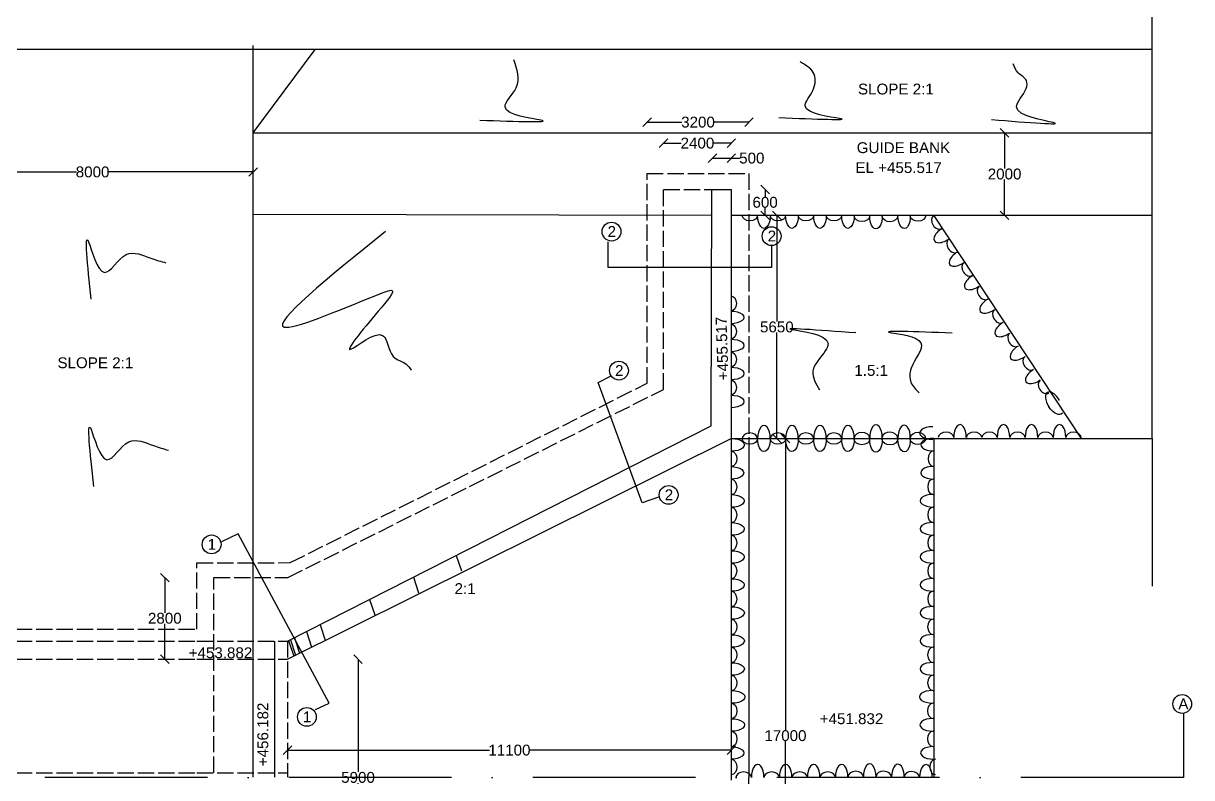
# Model space of a CAD drawing. Header units: millimetres. Extents: x 5124 to 6568637, y 2311 to 91879094.
# Drawn here: x 3671072 to 3683998, y 45941222 to 45949564 of the extents above; entities that cross this region are included whole.
import ezdxf

# ---------------------------------------------------------------- set-up
doc = ezdxf.new("R2010")
doc.units = ezdxf.units.MM
doc.header["$MEASUREMENT"] = 0
doc.linetypes.add('ACAD_ISO02W100', pattern=[15, 12, -3])
doc.linetypes.add('ACAD_ISO10W100', pattern=[18, 12, -3, 0, -3])
for name, color, linetype in [('DIMENSION', 7, 'Continuous'), ('DRAWING', 7, 'Continuous'), ('TEXT', 7, 'Continuous')]:
    doc.layers.add(name, color=color, linetype=linetype)
doc.styles.get("Standard").update_dxf_attribs({"font": 'arial.ttf', "height": 120})
doc.dimstyles.get("Standard").update_dxf_attribs({"dimtxt": 200, "dimasz": 110, "dimexe": 0.18, "dimexo": 0.0625, "dimgap": 0.09, "dimtad": 0, "dimtih": 1, "dimtoh": 1, "dimdec": 0, "dimzin": 0, "dimdsep": 46, "dimtxsty": 'Standard', "dimblk": 'OBLIQUE', "dimcen": 0.09, "dimse1": 1, "dimse2": 1, "dimadec": 0, "dimazin": 0, "dimtfac": 1, "dimtdec": 0, "dimtofl": 0, "dimtmove": 0, "dimatfit": 3, "dimfxl": 1, "dimtolj": 1, "dimtzin": 0, "dimarcsym": 0})

# ---------------------------------------------------------------- blocks, each defined once
blk = doc.blocks.new('_Oblique')
at = {"color": 0, "linetype": 'ByBlock', "lineweight": -2}
blk.add_line((-0.5, -0.5), (0.5, 0.5), dxfattribs=at)
blk = doc.blocks.new('*D159')
at = {"layer": 'Defpoints', "color": 0, "linetype": 'Continuous'}
for p in [(3670059, 45947920), (3673616, 45947920), (3673616, 45947920)]:
    blk.add_point(p, dxfattribs=at)
at = {"layer": 'DIMENSION', "color": 0, "linetype": 'Continuous', "lineweight": -2}
for p, q in [((3670059, 45947920), (3671659, 45947920)), ((3673616, 45947920), (3672017, 45947920))]:
    blk.add_line(p, q, dxfattribs=at)
at = {"layer": 'DIMENSION', "color": 0, "linetype": 'Continuous', "lineweight": -2, "xscale": 95, "yscale": 95, "zscale": 95, "rotation": 180}
blk.add_blockref('_Oblique', (3670059, 45947920), dxfattribs=at)
at = {"layer": 'DIMENSION', "color": 0, "linetype": 'Continuous', "lineweight": -2, "xscale": 95, "yscale": 95, "zscale": 95}
blk.add_blockref('_Oblique', (3673616, 45947920), dxfattribs=at)
at = {"layer": 'DIMENSION', "color": 0, "linetype": 'Continuous', "insert": (3671838, 45947920), "char_height": 120, "attachment_point": 5}
blk.add_mtext('\\A1;8000', dxfattribs=at)
blk = doc.blocks.new('*D167')
at = {"layer": 'Defpoints', "color": 0, "linetype": 'Continuous'}
for p in [(3673180, 45943434), (3672637, 45942532), (3673180, 45942532)]:
    blk.add_point(p, dxfattribs=at)
at = {"layer": 'DIMENSION', "color": 0, "linetype": 'Continuous', "lineweight": -2}
for p, q in [((3672637, 45943434), (3672637, 45943045)), ((3672637, 45942532), (3672637, 45942922))]:
    blk.add_line(p, q, dxfattribs=at)
at = {"layer": 'DIMENSION', "color": 0, "linetype": 'Continuous', "lineweight": -2, "xscale": 95, "yscale": 95, "zscale": 95}
for p, rotation in [((3672637, 45943434), 90), ((3672637, 45942532), 270)]:
    blk.add_blockref('_Oblique', p, dxfattribs=dict(at, rotation=rotation))
at = {"layer": 'DIMENSION', "color": 0, "linetype": 'Continuous', "insert": (3672637, 45942984), "char_height": 120, "attachment_point": 5}
blk.add_mtext('\\A1;2800', dxfattribs=at)
blk = doc.blocks.new('*D173')
at = {"layer": 'Defpoints', "color": 0, "linetype": 'Continuous'}
for p in [(3673995, 45942532), (3673995, 45939914), (3674775, 45939914)]:
    blk.add_point(p, dxfattribs=at)
at = {"layer": 'DIMENSION', "color": 0, "linetype": 'Continuous', "lineweight": -2}
for p, q in [((3674775, 45942532), (3674775, 45941285)), ((3674775, 45939914), (3674775, 45941162))]:
    blk.add_line(p, q, dxfattribs=at)
at = {"layer": 'DIMENSION', "color": 0, "linetype": 'Continuous', "lineweight": -2, "xscale": 95, "yscale": 95, "zscale": 95}
for p, rotation in [((3674775, 45942532), 90), ((3674775, 45939914), 270)]:
    blk.add_blockref('_Oblique', p, dxfattribs=dict(at, rotation=rotation))
at = {"layer": 'DIMENSION', "color": 0, "linetype": 'Continuous', "insert": (3674775, 45941224), "char_height": 120, "attachment_point": 5}
blk.add_mtext('\\A1;5900', dxfattribs=at)
blk = doc.blocks.new('*D174')
at = {"layer": 'Defpoints', "color": 0, "linetype": 'Continuous'}
for p in [(3673995, 45941526), (3678905, 45941526), (3678905, 45941526)]:
    blk.add_point(p, dxfattribs=at)
at = {"layer": 'DIMENSION', "color": 0, "linetype": 'Continuous', "lineweight": -2}
for p, q in [((3673995, 45941526), (3676230, 45941526)), ((3678905, 45941526), (3676670, 45941526))]:
    blk.add_line(p, q, dxfattribs=at)
at = {"layer": 'DIMENSION', "color": 0, "linetype": 'Continuous', "lineweight": -2, "xscale": 95, "yscale": 95, "zscale": 95, "rotation": 180}
blk.add_blockref('_Oblique', (3673995, 45941526), dxfattribs=at)
at = {"layer": 'DIMENSION', "color": 0, "linetype": 'Continuous', "lineweight": -2, "xscale": 95, "yscale": 95, "zscale": 95}
blk.add_blockref('_Oblique', (3678905, 45941526), dxfattribs=at)
at = {"layer": 'DIMENSION', "color": 0, "linetype": 'Continuous', "insert": (3676450, 45941526), "char_height": 120, "attachment_point": 5}
blk.add_mtext('\\A1;11100', dxfattribs=at)
blk = doc.blocks.new('*D175')
at = {"layer": 'Defpoints', "color": 0, "linetype": 'Continuous'}
for p in [(3678905, 45947727), (3678905, 45947441), (3679279, 45947441)]:
    blk.add_point(p, dxfattribs=at)
at = {"layer": 'DIMENSION', "color": 0, "linetype": 'Continuous', "lineweight": -2}
for p, q in [((3679279, 45947727), (3679279, 45947645)), ((3679279, 45947441), (3679279, 45947523))]:
    blk.add_line(p, q, dxfattribs=at)
at = {"layer": 'DIMENSION', "color": 0, "linetype": 'Continuous', "lineweight": -2, "xscale": 95, "yscale": 95, "zscale": 95}
for p, rotation in [((3679279, 45947727), 90), ((3679279, 45947441), 270)]:
    blk.add_blockref('_Oblique', p, dxfattribs=dict(at, rotation=rotation))
at = {"layer": 'DIMENSION', "color": 0, "linetype": 'Continuous', "insert": (3679279, 45947584), "char_height": 120, "attachment_point": 5}
blk.add_mtext('\\A1;600', dxfattribs=at)
blk = doc.blocks.new('*D176')
at = {"layer": 'Defpoints', "color": 0, "linetype": 'Continuous'}
for p in [(3679280, 45947441), (3679280, 45944972), (3679409, 45944972)]:
    blk.add_point(p, dxfattribs=at)
at = {"layer": 'DIMENSION', "color": 0, "linetype": 'Continuous', "lineweight": -2}
for p, q in [((3679409, 45947441), (3679409, 45946268)), ((3679409, 45944972), (3679409, 45946145))]:
    blk.add_line(p, q, dxfattribs=at)
at = {"layer": 'DIMENSION', "color": 0, "linetype": 'Continuous', "lineweight": -2, "xscale": 95, "yscale": 95, "zscale": 95}
for p, rotation in [((3679409, 45947441), 90), ((3679409, 45944972), 270)]:
    blk.add_blockref('_Oblique', p, dxfattribs=dict(at, rotation=rotation))
at = {"layer": 'DIMENSION', "color": 0, "linetype": 'Continuous', "insert": (3679409, 45946206), "char_height": 120, "attachment_point": 5}
blk.add_mtext('\\A1;5650', dxfattribs=at)
blk = doc.blocks.new('*D177')
at = {"layer": 'Defpoints', "color": 0, "linetype": 'Continuous'}
for p in [(3679280, 45944972), (3679100, 45937460), (3679504, 45937460)]:
    blk.add_point(p, dxfattribs=at)
at = {"layer": 'DIMENSION', "color": 0, "linetype": 'Continuous', "lineweight": -2}
for p, q in [((3679504, 45944972), (3679504, 45941747)), ((3679504, 45937460), (3679504, 45941624))]:
    blk.add_line(p, q, dxfattribs=at)
at = {"layer": 'DIMENSION', "color": 0, "linetype": 'Continuous', "lineweight": -2, "xscale": 95, "yscale": 95, "zscale": 95}
for p, rotation in [((3679504, 45944972), 90), ((3679504, 45937460), 270)]:
    blk.add_blockref('_Oblique', p, dxfattribs=dict(at, rotation=rotation))
at = {"layer": 'DIMENSION', "color": 0, "linetype": 'Continuous', "insert": (3679504, 45941686), "char_height": 120, "attachment_point": 5}
blk.add_mtext('\\A1;17000', dxfattribs=at)
blk = doc.blocks.new('*D179')
at = {"layer": 'Defpoints', "color": 0, "linetype": 'Continuous'}
for p in [(3678905, 45948073), (3678698, 45947727), (3678905, 45947727)]:
    blk.add_point(p, dxfattribs=at)
at = {"layer": 'DIMENSION', "color": 0, "linetype": 'Continuous', "lineweight": -2}
for p, q in [((3678698, 45948073), (3678905, 45948073)), ((3678905, 45948073), (3679000, 45948073))]:
    blk.add_line(p, q, dxfattribs=at)
at = {"layer": 'DIMENSION', "color": 0, "linetype": 'Continuous', "lineweight": -2, "xscale": 95, "yscale": 95, "zscale": 95, "rotation": 180}
blk.add_blockref('_Oblique', (3678698, 45948073), dxfattribs=at)
at = {"layer": 'DIMENSION', "color": 0, "linetype": 'Continuous', "lineweight": -2, "xscale": 95, "yscale": 95, "zscale": 95}
blk.add_blockref('_Oblique', (3678905, 45948073), dxfattribs=at)
at = {"layer": 'DIMENSION', "color": 0, "linetype": 'Continuous', "insert": (3679132, 45948073), "char_height": 120, "attachment_point": 5}
blk.add_mtext('\\A1;500', dxfattribs=at)
blk = doc.blocks.new('*D180')
at = {"layer": 'Defpoints', "color": 0, "linetype": 'Continuous'}
for p in [(3678905, 45948238.5), (3678156, 45947727), (3678905, 45947727)]:
    blk.add_point(p, dxfattribs=at)
at = {"layer": 'DIMENSION', "color": 0, "linetype": 'Continuous', "lineweight": -2}
for p, q in [((3678156, 45948238.5), (3678350.41, 45948238.5)), ((3678905, 45948238.5), (3678710.59, 45948238.5))]:
    blk.add_line(p, q, dxfattribs=at)
at = {"layer": 'DIMENSION', "color": 0, "linetype": 'Continuous', "lineweight": -2, "xscale": 95, "yscale": 95, "zscale": 95, "rotation": 180}
blk.add_blockref('_Oblique', (3678156, 45948238.5), dxfattribs=at)
at = {"layer": 'DIMENSION', "color": 0, "linetype": 'Continuous', "lineweight": -2, "xscale": 95, "yscale": 95, "zscale": 95}
blk.add_blockref('_Oblique', (3678905, 45948238.5), dxfattribs=at)
at = {"layer": 'DIMENSION', "color": 0, "linetype": 'Continuous', "insert": (3678530.5, 45948238.5), "char_height": 120, "attachment_point": 5}
blk.add_mtext('\\A1;2400', dxfattribs=at)
blk = doc.blocks.new('*D181')
at = {"layer": 'Defpoints', "color": 0, "linetype": 'Continuous'}
for p in [(3679100.5, 45948471), (3677973, 45947904), (3679100.5, 45947904)]:
    blk.add_point(p, dxfattribs=at)
at = {"layer": 'DIMENSION', "color": 0, "linetype": 'Continuous', "lineweight": -2}
for p, q in [((3677973, 45948471), (3678357.72412, 45948471)), ((3679100.5, 45948471), (3678715.77588, 45948471))]:
    blk.add_line(p, q, dxfattribs=at)
at = {"layer": 'DIMENSION', "color": 0, "linetype": 'Continuous', "lineweight": -2, "xscale": 95, "yscale": 95, "zscale": 95, "rotation": 180}
blk.add_blockref('_Oblique', (3677973, 45948471), dxfattribs=at)
at = {"layer": 'DIMENSION', "color": 0, "linetype": 'Continuous', "lineweight": -2, "xscale": 95, "yscale": 95, "zscale": 95}
blk.add_blockref('_Oblique', (3679100.5, 45948471), dxfattribs=at)
at = {"layer": 'DIMENSION', "color": 0, "linetype": 'Continuous', "insert": (3678536.75, 45948471), "char_height": 120, "attachment_point": 5}
blk.add_mtext('\\A1;3200', dxfattribs=at)
blk = doc.blocks.new('*D182')
at = {"layer": 'Defpoints', "color": 0, "linetype": 'Continuous'}
for p in [(3681929, 45948354), (3681929, 45948354), (3681929, 45947441)]:
    blk.add_point(p, dxfattribs=at)
at = {"layer": 'DIMENSION', "color": 0, "linetype": 'Continuous', "lineweight": -2}
for p, q in [((3681929, 45948354), (3681929, 45947959)), ((3681929, 45947441), (3681929, 45947836))]:
    blk.add_line(p, q, dxfattribs=at)
at = {"layer": 'DIMENSION', "color": 0, "linetype": 'Continuous', "lineweight": -2, "xscale": 95, "yscale": 95, "zscale": 95}
for p, rotation in [((3681929, 45948354), 90), ((3681929, 45947441), 270)]:
    blk.add_blockref('_Oblique', p, dxfattribs=dict(at, rotation=rotation))
at = {"layer": 'DIMENSION', "color": 0, "linetype": 'Continuous', "insert": (3681929, 45947897), "char_height": 120, "attachment_point": 5}
blk.add_mtext('\\A1;2000', dxfattribs=at)

msp = doc.modelspace()

# ---------------------------------------------------------------- linework, layer by layer
at = {"layer": 'DIMENSION', "linetype": 'Continuous'}
for points in [[(3679349, 45947106.5), (3679349, 45946862), (3677543, 45946862), (3677543, 45947146)], [(3678110, 45944326), (3677920, 45944260), (3677432, 45945592.5), (3677577, 45945666.5)], [(3674305.5, 45941976), (3674454.5, 45942045.5), (3673449, 45943919.5), (3673265, 45943830)]]:
    msp.add_lwpolyline(points, dxfattribs=at)
for centre in [(3677579.4, 45947260.5), (3679351.4, 45947210.5), (3677662, 45945723.5), (3678211.9, 45944349), (3673154.9, 45943801.5), (3683894.4, 45942036.5), (3674209, 45941893.5)]:
    msp.add_circle(centre, 104, dxfattribs=at)
at = {"layer": 'DRAWING', "linetype": 'Continuous'}
for points in [[(3683563, 45944972), (3683563, 45949780)], [(3683563, 45949276), (3659013.5, 45949276), (3658906, 45949082), (3658906, 45949493), (3658804.5, 45949273), (3634331, 45949273)], [(3673616.5, 45941226.5), (3673616.5, 45949318.5)], [(3673616.5, 45948354), (3674301.5, 45949276)], [(3673616.5, 45948354), (3683563, 45948354)], [(3673995, 45942730.5), (3678682.5, 45945111), (3678689.5, 45947727)], [(3678698.5, 45947727), (3678905, 45947727), (3678905, 45944972), (3678905, 45941193.5)], [(3673616.5, 45947454.5), (3678688.7, 45947440.9)], [(3678905, 45947440.9), (3683563, 45947440.9)], [(3682780.5, 45944972), (3681146.5, 45947440.9)], [(3673995, 45942532.5), (3678905, 45944972), (3683563, 45944972), (3683563, 45943339.5)], [(3679100.5, 45944987.5), (3679100.5, 45941223.5)], [(3681145, 45944972), (3681145, 45941223.5)], [(3675862.3, 45943678.8), (3675918, 45943508.3)], [(3675387.4, 45943437.6), (3675443.2, 45943267.2)], [(3674903.7, 45943192), (3674959.5, 45943021.6)], [(3674355.3, 45942913.5), (3674411, 45942743)], [(3674071.9, 45942769.6), (3674127.7, 45942599.1)], [(3674204.7, 45942837), (3674260.5, 45942666.6)], [(3673849.5, 45942730.5), (3673849.5, 45941226)], [(3674007.5, 45942736.9), (3674063.3, 45942566.4)], [(3674028.1, 45942747.3), (3674083.8, 45942576.9)], [(3683909, 45941936.5), (3683909, 45941223.5)], [(3679100.5, 45937459.5), (3679100.5, 45941223.5)]]:
    msp.add_lwpolyline(points, dxfattribs=at)
at = {"layer": 'DRAWING', "linetype": 'ACAD_ISO02W100', "ltscale": 15}
for points in [[(3674024.5, 45943599.5), (3677973, 45945583), (3677973, 45947904), (3679100.5, 45947904), (3679100.5, 45944987.5)], [(3673998, 45943434.5), (3678156, 45945516), (3678156, 45947727), (3678698.5, 45947727)], [(3672993, 45942862.5), (3672993, 45943596.5), (3674024.5, 45943599.5)], [(3673179.5, 45941277), (3673179.5, 45943389), (3673179.5, 45943434.5), (3673998, 45943434.5)], [(3660414.5, 45942862.5), (3672993, 45942862.5)], [(3660414.5, 45942730.5), (3672993, 45942730.5)], [(3672993, 45942730.5), (3673995, 45942730.5)], [(3673995, 45942730.5), (3673995, 45941226)], [(3660414.5, 45942532.5), (3672993, 45942532.5)], [(3672993, 45942532.5), (3673995, 45942532.5)], [(3660414.5, 45941277), (3672993, 45941277)], [(3672993, 45941277), (3673994, 45941277)]]:
    msp.add_lwpolyline(points, dxfattribs=at)
at = {"layer": 'DRAWING', "linetype": 'ACAD_ISO10W100', "ltscale": 150}
msp.add_lwpolyline([(3683909, 45941223.5), (3634655.5, 45941223.5)], dxfattribs=at)
at = {"layer": 'DRAWING', "extrusion": (0, 0, -1)}
for centre, major_axis, ratio, start_param, end_param in [((3679110.8, 45947440.9), (-85.2, 0), 0.7243402, 3.1415927, 6.2831853), ((3679266, 45947435.4), (0, -139), 0.5, 4.6728103, 7.8935603), ((3679420.7, 45947440.9), (-85.2, 0), 0.7243402, 3.1415927, 6.2831853), ((3679575.9, 45947435.4), (0, -139), 0.5, 4.6728103, 7.8935603), ((3679730.6, 45947440.9), (-85.2, 0), 0.7243402, 3.1415927, 6.2831853), ((3679885.9, 45947435.4), (0, -139), 0.5, 4.6728103, 7.8935603), ((3680040.6, 45947440.9), (-85.2, 0), 0.7243402, 3.1415927, 6.2831853), ((3680195.8, 45947435.4), (0, -139), 0.5, 4.6728103, 7.8935603), ((3680350.6, 45947434.2), (-85.2, 0), 0.7243402, 3.1415927, 6.2831853), ((3680505.8, 45947428.7), (0, -139), 0.5, 4.6728103, 7.8935603), ((3680660.7, 45947431.9), (-85.2, -3.2), 0.7243402, 3.1415927, 6.2831853), ((3680816.1, 45947432.3), (5.2, -138.9), 0.5, 4.6728103, 7.8935603), ((3680970.8, 45947436.9), (-85.2, -3.2), 0.7243402, 3.1415927, 6.2831853), ((3678899.5, 45946466.2), (0, -85.2), 0.7243402, 3.1415927, 6.2831853), ((3678905, 45946311.6), (139, 0), 0.5, 4.6728103, 7.8935603), ((3678899.5, 45946156.3), (0, -85.2), 0.7243402, 3.1415927, 6.2831853), ((3678905, 45946001.6), (139, 0), 0.5, 4.6728103, 7.8935603), ((3678899.5, 45945846.4), (0, -85.2), 0.7243402, 3.1415927, 6.2831853), ((3678905, 45945691.7), (139, 0), 0.5, 4.6728103, 7.8935603), ((3678899.5, 45945536.4), (0, -85.2), 0.7243402, 3.1415927, 6.2831853), ((3678906.2, 45945382.3), (139, 0), 0.5, 4.6728103, 7.8935603), ((3682478.1, 45945357.5), (80.2, -113.6), 0.5, 6.0837609, 7.8935603), ((3678910.5, 45944902.6), (139, 0), 0.5, 4.6728103, 7.8935603), ((3679110.8, 45944972), (-85.2, 0), 0.7243402, 3.1415927, 6.2831853), ((3679266, 45944966.5), (0, -139), 0.5, 4.6728103, 7.8935603), ((3679420.7, 45944972), (-85.2, 0), 0.7243402, 3.1415927, 6.2831853), ((3679575.9, 45944966.5), (0, -139), 0.5, 4.6728103, 7.8935603), ((3679730.6, 45944972), (-85.2, 0), 0.7243402, 3.1415927, 6.2831853), ((3679885.9, 45944966.5), (0, -139), 0.5, 4.6728103, 7.8935603), ((3680040.6, 45944972), (-85.2, 0), 0.7243402, 3.1415927, 6.2831853), ((3680195.8, 45944966.5), (0, -139), 0.5, 4.6728103, 7.8935603), ((3680350.6, 45944965.3), (-85.2, 0), 0.7243402, 3.1415927, 6.2831853), ((3680505.8, 45944959.8), (0, -139), 0.5, 4.6728103, 7.8935603), ((3680660.7, 45944963), (-85.2, -3.2), 0.7243402, 3.1415927, 6.2831853), ((3680816.1, 45944963.4), (5.2, -138.9), 0.5, 4.6728103, 7.8935603), ((3680970.8, 45944968), (-85.2, -3.2), 0.7243402, 3.1415927, 6.2831853), ((3681126.1, 45944968.4), (5.2, -138.9), 0.5, 4.6728103, 4.7049917), ((3678905, 45944747.3), (0, -85.2), 0.7243402, 3.1415927, 6.2831853), ((3678903.8, 45944592.6), (139, 0), 0.5, 4.6728103, 7.8935603), ((3678903.8, 45944437.3), (0, -85.2), 0.7243402, 3.1415927, 6.2831853), ((3678909.3, 45944282.6), (139, 0), 0.5, 4.6728103, 7.8935603), ((3678903.8, 45944127.3), (0, -85.2), 0.7243402, 3.1415927, 6.2831853), ((3678909.3, 45943972.6), (139, 0), 0.5, 4.6728103, 7.8935603), ((3678903.8, 45943817.4), (0, -85.2), 0.7243402, 3.1415927, 6.2831853), ((3678909.3, 45943662.7), (139, 0), 0.5, 4.6728103, 7.8935603), ((3678903.8, 45943507.4), (0, -85.2), 0.7243402, 3.1415927, 6.2831853), ((3678909.3, 45943352.7), (139, 0), 0.5, 4.6728103, 7.8935603), ((3678903.8, 45943197.5), (0, -85.2), 0.7243402, 3.1415927, 6.2831853), ((3678910.5, 45943043.3), (139, 0), 0.5, 4.6728103, 7.8935603), ((3678905, 45942888.1), (0, -85.2), 0.7243402, 3.1415927, 6.2831853), ((3678910.5, 45942733.4), (139, 0), 0.5, 4.6728103, 7.8935603), ((3678905, 45942578.7), (0, -85.2), 0.7243402, 3.1415927, 6.2831853), ((3678910.5, 45942424), (139, 0), 0.5, 4.6728103, 7.8935603), ((3678905, 45942268.7), (0, -85.2), 0.7243402, 3.1415927, 6.2831853), ((3678917.2, 45942114.6), (139, 0), 0.5, 4.6728103, 7.8935603), ((3678906.2, 45941959.4), (0, -85.2), 0.7243402, 3.1415927, 6.2831853), ((3678911.7, 45941804.7), (139, 0), 0.5, 4.6728103, 7.8935603), ((3678906.2, 45941649.4), (0, -85.2), 0.7243402, 3.1415927, 6.2831853), ((3678905, 45941494.7), (139, 0), 0.5, 4.6728103, 7.8935603), ((3678905, 45941339.4), (0, -85.2), 0.7243402, 3.1415927, 6.2831853)]:
    msp.add_ellipse(centre, major_axis=major_axis, ratio=ratio, start_param=start_param, end_param=end_param, dxfattribs=at)
at = {"layer": 'DRAWING'}
for centre, major_axis, ratio, start_param, end_param in [((3681188.7, 45947366), (46.5, -71.5), 0.7243402, 3.1415927, 6.2831853), ((3681268.5, 45947233.3), (-116.5, -75.8), 0.5, 4.6728103, 7.8935603), ((3681357.8, 45947106.2), (46.5, -71.5), 0.7243402, 3.1415927, 6.2831853), ((3681437.6, 45946973.5), (-116.5, -75.8), 0.5, 4.6728103, 7.8935603), ((3681526.9, 45946846.4), (46.5, -71.5), 0.7243402, 3.1415927, 6.2831853), ((3681606.6, 45946713.8), (-116.5, -75.8), 0.5, 4.6728103, 7.8935603), ((3681695.9, 45946586.6), (46.5, -71.5), 0.7243402, 3.1415927, 6.2831853), ((3681775.7, 45946454), (-116.5, -75.8), 0.5, 4.6728103, 7.8935603), ((3681865, 45946326.9), (46.5, -71.5), 0.7243402, 3.1415927, 6.2831853), ((3681943.4, 45946194), (-116.5, -75.8), 0.5, 4.6728103, 7.8935603), ((3682032.7, 45946066.9), (46.5, -71.5), 0.7243402, 3.1415927, 6.2831853), ((3682112.5, 45945934.2), (-116.5, -75.8), 0.5, 4.6728103, 7.8935603), ((3682201.5, 45945807.6), (46.5, -71.5), 0.7243402, 3.1415927, 6.2831853), ((3682281.3, 45945674.9), (-116.5, -75.8), 0.5, 4.6728103, 7.8935603), ((3682370.6, 45945547.8), (46.5, -71.5), 0.7243402, 3.1415927, 6.2831853), ((3682474.1, 45945363.6), (-71.4, 119.3), 0.5, 4.6728103, 7.8935603), ((3679266, 45944977.5), (0, 139), 0.5, 4.6728103, 7.8935603), ((3679575.9, 45944977.5), (0, 139), 0.5, 4.6728103, 7.8935603), ((3679885.9, 45944977.5), (0, 139), 0.5, 4.6728103, 7.8935603), ((3680195.8, 45944977.5), (0, 139), 0.5, 4.6728103, 7.8935603), ((3680505.8, 45944984.2), (0, 139), 0.5, 4.6728103, 7.8935603), ((3680816.1, 45944980.6), (5.2, 138.9), 0.5, 4.6728103, 7.8935603), ((3681127.6, 45945032.4), (-139, 0), 0.5, 4.6728103, 7.8935603), ((3681436.1, 45944987.5), (0, 139), 0.5, 4.6728103, 7.8935603), ((3681916.5, 45944987.5), (0, 139), 0.5, 4.6728103, 7.8935603), ((3682226.5, 45944987.5), (0, 139), 0.5, 4.6728103, 7.8935603), ((3682536.4, 45944987.5), (0, 139), 0.5, 4.6728103, 7.8935603), ((3679110.8, 45944972), (-85.2, 0), 0.7243402, 3.1415927, 6.2831853), ((3679420.7, 45944972), (-85.2, 0), 0.7243402, 3.1415927, 6.2831853), ((3679730.6, 45944972), (-85.2, 0), 0.7243402, 3.1415927, 6.2831853), ((3680040.6, 45944972), (-85.2, 0), 0.7243402, 3.1415927, 6.2831853), ((3680350.6, 45944978.7), (-85.2, 0), 0.7243402, 3.1415927, 6.2831853), ((3680660.7, 45944981), (-85.2, 3.2), 0.7243402, 3.1415927, 6.2831853), ((3680970.8, 45944976), (-85.2, 3.2), 0.7243402, 3.1415927, 6.2831853), ((3681139.5, 45944904.8), (-139, 0), 0.5, 4.6728103, 7.8935603), ((3681280.8, 45944982), (-85.2, 0), 0.7243402, 3.1415927, 6.2831853), ((3681590.8, 45944982), (-85.2, 0), 0.7243402, 3.1415927, 6.2831853), ((3681761.3, 45944982), (-85.2, 0), 0.7243402, 3.1415927, 6.2831853), ((3682071.2, 45944982), (-85.2, 0), 0.7243402, 3.1415927, 6.2831853), ((3682381.1, 45944982), (-85.2, 0), 0.7243402, 3.1415927, 6.2831853), ((3682691.1, 45944982), (-85.2, 0), 0.7243402, 3.1415927, 6.2831853), ((3681145, 45944749.5), (0, -85.2), 0.7243402, 3.1415927, 6.2831853), ((3681139.5, 45944594), (-139, 0), 0.5, 4.6728103, 7.8935603), ((3681139.5, 45944438.7), (0, -85.2), 0.7243402, 3.1415927, 6.2831853), ((3681134, 45944284), (-139, 0), 0.5, 4.6728103, 7.8935603), ((3681139.5, 45944128.8), (0, -85.2), 0.7243402, 3.1415927, 6.2831853), ((3681134, 45943974.1), (-139, 0), 0.5, 4.6728103, 7.8935603), ((3681139.5, 45943818.8), (0, -85.2), 0.7243402, 3.1415927, 6.2831853), ((3681134, 45943664.1), (-139, 0), 0.5, 4.6728103, 7.8935603), ((3681139.5, 45943508.9), (0, -85.2), 0.7243402, 3.1415927, 6.2831853), ((3681134, 45943354.2), (-139, 0), 0.5, 4.6728103, 7.8935603), ((3681139.5, 45943198.9), (0, -85.2), 0.7243402, 3.1415927, 6.2831853), ((3681132.8, 45943044.8), (-139, 0), 0.5, 4.6728103, 7.8935603), ((3681138.3, 45942889.5), (0, -85.2), 0.7243402, 3.1415927, 6.2831853), ((3681132.8, 45942734.8), (-139, 0), 0.5, 4.6728103, 7.8935603), ((3681138.3, 45942580.1), (0, -85.2), 0.7243402, 3.1415927, 6.2831853), ((3681132.8, 45942425.4), (-139, 0), 0.5, 4.6728103, 7.8935603), ((3681138.3, 45942270.2), (0, -85.2), 0.7243402, 3.1415927, 6.2831853), ((3681126.1, 45942116), (-139, 0), 0.5, 4.6728103, 7.8935603), ((3681137.1, 45941960.8), (0, -85.2), 0.7243402, 3.1415927, 6.2831853), ((3681131.6, 45941806.1), (-139, 0), 0.5, 4.6728103, 7.8935603), ((3681137.1, 45941650.9), (0, -85.2), 0.7243402, 3.1415927, 6.2831853), ((3681138.3, 45941496.1), (-139, 0), 0.5, 4.6728103, 7.8935603), ((3679197, 45941229), (0, 139), 0.5, 4.6728103, 7.8935603), ((3679506.9, 45941229), (0, 139), 0.5, 4.6728103, 7.8935603), ((3679816.9, 45941229), (0, 139), 0.5, 4.6728103, 7.8935603), ((3680126.8, 45941229), (0, 139), 0.5, 4.6728103, 7.8935603), ((3680436.8, 45941235.7), (0, 139), 0.5, 4.6728103, 7.8935603), ((3680747.1, 45941232.1), (5.2, 138.9), 0.5, 4.6728103, 7.8935603), ((3681057.1, 45941227.1), (5.2, 138.9), 0.5, 4.6728103, 7.8935603), ((3681163, 45941340.8), (0, -85.2), 0.7243402, 3.1415927, 6.2831853), ((3679041.8, 45941223.5), (-85.2, 0), 0.7243402, 3.1415927, 6.2831853), ((3679351.7, 45941223.5), (-85.2, 0), 0.7243402, 3.1415927, 6.2831853), ((3679661.6, 45941223.5), (-85.2, 0), 0.7243402, 3.1415927, 6.2831853), ((3679971.6, 45941223.5), (-85.2, 0), 0.7243402, 3.1415927, 6.2831853), ((3680281.6, 45941230.2), (-85.2, 0), 0.7243402, 3.1415927, 6.2831853), ((3680591.7, 45941232.5), (-85.2, 3.2), 0.7243402, 3.1415927, 6.2831853), ((3680901.8, 45941227.5), (-85.2, 3.2), 0.7243402, 3.1415927, 6.2831853)]:
    msp.add_ellipse(centre, major_axis=major_axis, ratio=ratio, start_param=start_param, end_param=end_param, dxfattribs=at)
at = {"layer": 'DRAWING', "linetype": 'Continuous'}
for points in [[(3676124, 45948493), (3676796, 45948493), (3676401.5, 45948640), (3676525, 45948852), (3676499.5, 45949158.5)], [(3679430, 45948521.5), (3680101, 45948513), (3679723, 45948650.5), (3679808, 45948823), (3679811, 45949022), (3679667.5, 45949136.5)], [(3681784.5, 45948500), (3682465, 45948467), (3682060.5, 45948639.5), (3682167, 45948842), (3682171, 45948930), (3682079, 45949018), (3682024, 45949117.5)], [(3671823, 45946513), (3671793, 45947147), (3671969, 45946810), (3672211, 45947006.5), (3672483, 45946966), (3672649.5, 45946915.5)], [(3675078, 45947261), (3673957.5, 45946205.5), (3674991, 45946562.5), (3675149.5, 45946610.5), (3674999, 45946380), (3674697, 45945959.5), (3675047, 45946113.5), (3675165.5, 45945880), (3675308.5, 45945793), (3675364, 45945729.5)], [(3680283.5, 45946141), (3679583.5, 45946177), (3679975, 45946025), (3679873.5, 45945847.5), (3679808.5, 45945717), (3679881, 45945510.5)], [(3681349.5, 45946139), (3680673.5, 45946143), (3681003, 45946030), (3680896, 45945750), (3680892.5, 45945594), (3680985.5, 45945476.5)], [(3671850.9, 45944440.9), (3671820.9, 45945074.9), (3671996.9, 45944737.9), (3672238.9, 45944934.4), (3672510.9, 45944893.9), (3672677.4, 45944843.4)]]:
    msp.add_spline(points, degree=3, dxfattribs=at)

# ---------------------------------------------------------------- texts
at = {"layer": 'TEXT'}
for s, p in [('SLOPE 2:1', (3680306.8, 45948777.3)), ('GUIDE BANK', (3680292.8, 45948128.8)), ('EL +455.517', (3680278.6, 45947908.6)), ('2', (3677536.1, 45947201.6)), ('2', (3679308.1, 45947151.6)), ('SLOPE 2:1', (3671449.3, 45945750.3)), ('2', (3677618.6, 45945664.5)), ('1.5:1', (3680266.6, 45945665.6)), ('2', (3678168.6, 45944290.1)), ('1', (3673111.5, 45943742.6)), ('2:1', (3675843.1, 45943252.6)), ('+453.882', (3672901.1, 45942543.1)), ('A', (3683851.1, 45941977.6)), ('1', (3674165.7, 45941834.5)), ('+451.832', (3679883.3, 45941813.6))]:
    msp.add_text(s, height=120, dxfattribs=at).set_placement(p)
for s, rotation, p in [('+455.517', 92.05715, (3678876, 45945618.6)), ('+456.182', 90, (3673781.9, 45941348.1))]:
    msp.add_text(s, height=120, rotation=rotation, dxfattribs=at).set_placement(p)

# ---------------------------------------------------------------- dimensions: what is measured, and where the dimension line sits
at = {"layer": 'DIMENSION', "linetype": 'Continuous'}
for base, p1, p2, text, picture, middle in [((3679100.5, 45948471), (3677973, 45947904), (3679100.5, 45947904), '3200', '*D181', (3678536.8, 45948471)), ((3678905, 45948238.5), (3678156, 45947727), (3678905, 45947727), '2400', '*D180', (3678530.5, 45948238.5)), ((3678905, 45948073), (3678698.5, 45947727), (3678905, 45947727), '500', '*D179', (3679132.5, 45948073)), ((3673616.5, 45947919.5), (3670059, 45947920.5), (3673616.5, 45947920.5), '8000', '*D159', (3671837.8, 45947919.5)), ((3678905, 45941525.5), (3673995, 45941525.5), (3678905, 45941525.5), '11100', '*D174', (3676450, 45941525.5))]:
    dim = msp.add_linear_dim(base=base, p1=p1, p2=p2, text=text, dimstyle='Standard', override={"dimasz": 95, "dimarcsym": 1}, dxfattribs=at)
    dim.commit()
    dim.dimension.update_dxf_attribs({"geometry": picture, "text_midpoint": middle})
for base, p1, p2, text, picture, middle in [((3681929.5, 45948354), (3681929.5, 45947440.9), (3681929.5, 45948354), '2000', '*D182', (3681929.5, 45947897.5)), ((3679279.5, 45947440.9), (3678905, 45947727), (3678905, 45947440.9), '600', '*D175', (3679279.5, 45947584)), ((3679409, 45944972), (3679279.5, 45947440.9), (3679279.5, 45944972), '5650', '*D176', (3679409, 45946206.5)), ((3672637.5, 45942532.5), (3673179.5, 45943434.5), (3673179.5, 45942532.5), '2800', '*D167', (3672637.5, 45942983.5)), ((3674775, 45939914.5), (3673995, 45942532.5), (3673995, 45939914.5), '5900', '*D173', (3674775, 45941223.5))]:
    dim = msp.add_linear_dim(base=base, p1=p1, p2=p2, angle=90, text=text, dimstyle='Standard', override={"dimasz": 95, "dimarcsym": 1}, dxfattribs=at)
    dim.commit()
    dim.dimension.update_dxf_attribs({"geometry": picture, "text_midpoint": middle})
dim = msp.add_linear_dim(base=(3679504.5, 45937459.5), p1=(3679279.5, 45944972), p2=(3679100.5, 45937459.5), angle=90, text='17000', dimstyle='Standard', override={"dimasz": 95, "dimarcsym": 1}, dxfattribs=at)
dim.commit()
dim.dimension.update_dxf_attribs({"geometry": '*D177', "text_midpoint": (3679504.5, 45941685.5), "dimtype": 160})

doc.saveas('drawing.dxf')
